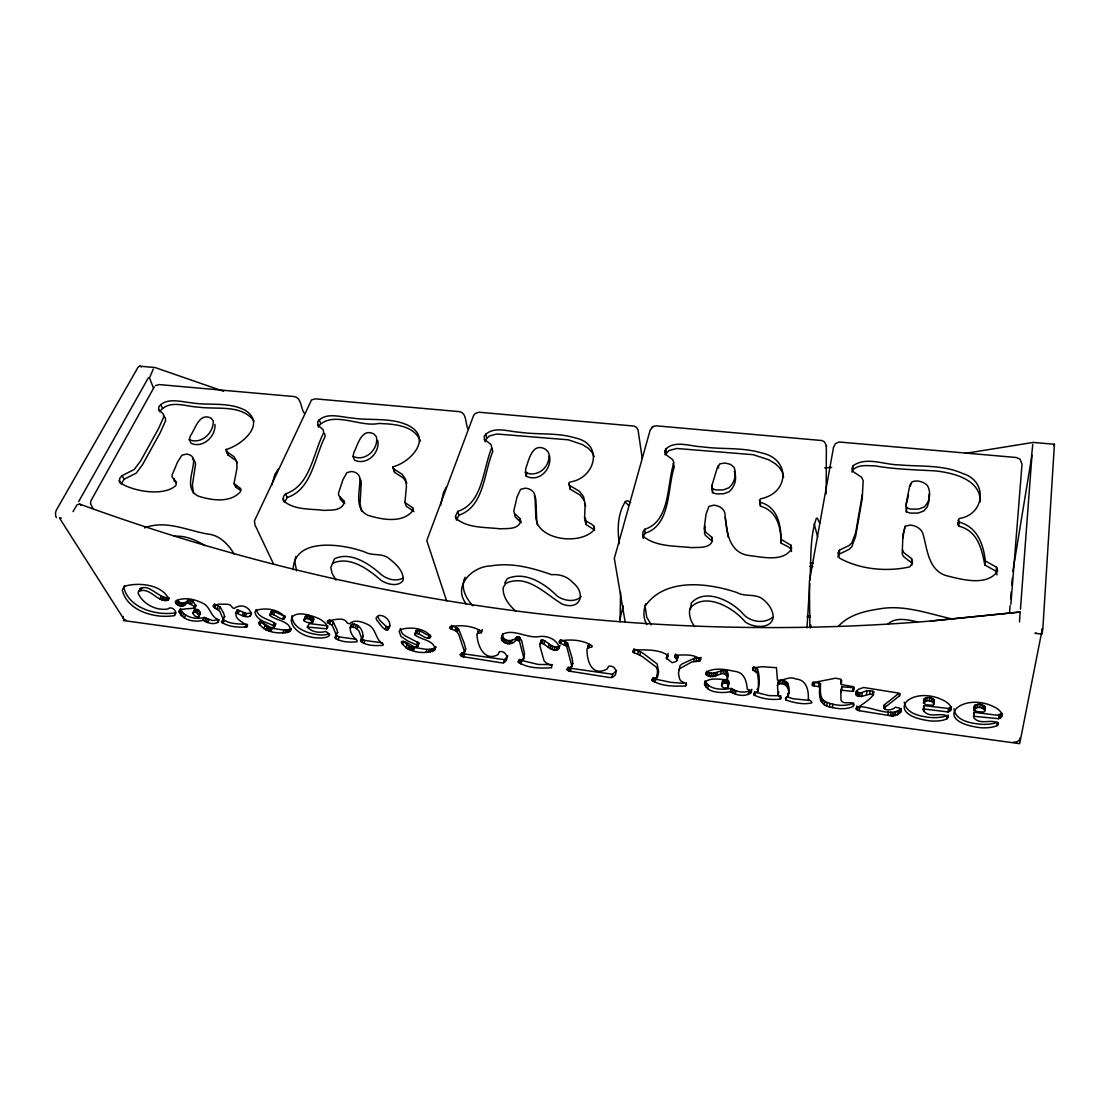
<?xml version="1.0" encoding="UTF-8"?>
<svg xmlns="http://www.w3.org/2000/svg" width="1110" height="1110" viewBox="0 0 1110 1110"><rect width="100%" height="100%" fill="white"/><g stroke="black" fill="none" stroke-linecap="round" stroke-linejoin="round"><path stroke-width="1.5" d="M826.173 493.853L826.367 445.693L824.522 441.919L821.983 440.545L656.274 425.824L653.179 426.462L650.155 430.125L614.316 558.413L625.138 621.891M223.374 619.658L219.794 611.221L214.521 607.767L213.175 605.644L218.961 604.131L227.703 604.27L230.2 604.922L232.878 608.044L234.363 608.322C249.639 597.888 261.391 626.886 236.43 612.887C233.613 619.061 244.297 622.585 247.502 626.276L247.128 626.9C238.858 627.566 228.355 627.094 221.445 622.03L224.706 616.771L223.554 613.011L219.988 606.809L215.881 604.867L214.521 607.767M826.353 446.872L826.367 445.693M837.814 556.929L839.424 554.057L839.479 550.144L849.122 545.482L851.856 542.873L855.699 532.62L862.331 494.533M853.437 691.141L853.715 686.757L841.394 684.592L840.672 679.167L835.511 678.21L812.326 682.789L812.423 685.55L819.915 686.896C818.597 694.971 819.582 705.225 829.35 706.848C837.037 708.888 845.764 709.887 853.188 706.446L853.992 705.127L853.146 703.546C849.552 701.048 843.725 705.003 840.991 700.368L840.839 691.058L841.838 686.812L853.951 687.728L853.437 691.141L852.549 691.35L841.297 690.212M841.269 692.473L841.838 686.812M318.473 427.253L317.626 421.758C325.535 411.644 340.936 417.193 351.606 417.957C370.74 421.009 391.552 416.874 409.396 425.99C432.72 438.838 409.978 462.579 393.051 466.755L393.342 468.614L402.139 474.303L405.594 479.409L406.468 486.416L404.914 502.386L412.656 507.811L412.573 510.988C402.167 523.573 381.715 519.619 367.882 515.276C353.743 508.644 360.223 491.036 359.876 478.993A12.529 9.019 -19.9 0 0 351.551 471.473L346.917 472.596L342.948 479.7L338.467 493.284L338.8 495.532L343.767 500.776L344.738 503.246M851.967 472.111L853.174 465.7C866.383 456.307 884.059 464.785 898.809 464.854C920.19 466.838 942.806 464.493 962.883 473.568C988.15 481.199 984.931 514.679 959.151 518.509L957.694 523.989L958.721 526.126C977.494 530.76 981.878 548.659 984.778 564.935L996.003 571.234L997.071 574.883M585.192 503.926L584.54 518.217L585.983 524.447L594.738 530.15M585.469 517.995L585.983 524.447M673.146 463.508L674.353 466.686C667.207 488.025 671.175 524.933 645.257 533.161L643.467 535.908L643.356 538.405L642.884 532.078L644.688 529.317C670.662 521.089 666.721 484.127 673.895 462.759L672.674 459.568L665.154 454.046L664.626 450.799C672.632 439.13 690.489 446.525 701.909 446.803C721.625 449.606 742.049 447.052 761.321 452.852C790.903 458.791 789.515 493.09 760.614 498.806L759.531 500.221L760.489 506.188C777.5 510.988 780.954 527.888 781.163 543.192L788.336 546.883L791.097 549.186L791.527 551.504M343.767 500.776L343.587 504.273C339.882 511.113 330.392 509.962 323.856 510.406C310.411 508.588 294.233 510.35 283.452 500.749L283.48 496.364L285.575 493.839C310.453 485.625 313.062 453.227 323.704 432.72L323.204 429.792L317.488 424.741M559.065 648.684L559.163 646.977C556.138 638.944 547.23 635.447 539.169 636.585C527.638 638.68 514.624 628.968 503.732 633.755C495.629 641.552 511.53 648.143 515.831 639.984L519.383 640.997L523.559 656.926L523.393 659.534L518.967 660.381L517.981 661.657C526.764 668.567 540.792 668.345 551.587 667.776L551.809 665.722L546.078 662.878L543.997 660.714L539.918 645.881L540.639 643.106C546.717 643.828 550.643 652.167 557.761 649.697L559.995 645.507L558.691 646.519C551.587 649.003 547.66 640.65 541.611 639.943L539.71 644.466M809.731 583.499L806.998 627.733M809.925 580.1C811.354 559.551 809.551 538.281 816.294 518.495L817.251 518.051L819.707 523.087M525.391 472.402L525.807 468.406C528.901 460.012 532.176 442.141 545.177 449.078L548.09 451.867C554.82 465.395 540.986 483.308 526.307 476.245L525.391 472.402C536.671 477.702 549.117 468.156 548.978 456.154M526.307 476.245L526.723 472.25M523.393 659.534L524.517 653.79L521.769 640.956L519.438 637.071L516.83 636.835C513.361 642.745 500.846 641.58 502.719 633.519M722.388 681.054L721.791 686.41L723.775 687.95L727.716 687.881L728.396 680.569L723.332 680.263L722.485 683.122M728.951 683.704L728.396 680.569M327.936 622.876L327.173 621.988L327.783 620.643C333.874 620.435 344.155 616.022 347.513 623.321L349.581 623.654C355.242 618.659 363.969 622.419 369.685 625.54C376.304 630.216 375.86 640.345 383.297 644.133L383.089 645.298C375.846 645.909 366.619 645.978 360.667 641.344L360.597 640.72C366.536 635.364 360.029 623.168 352.3 624.139L351.301 624.708C347.971 630.411 352.952 637.057 357.226 640.692L356.962 641.746C349.692 642.51 340.631 642.274 334.651 637.639L337.676 632.464L336.927 629.8L333.444 622.238L329.171 619.893L327.936 622.876L332.223 625.235L336.483 635.447M929.056 494.227L929.125 500.541L927.308 506.881L923.742 511.002L918.206 513.042L910.491 513.139L906.357 511.821L906.176 503.468L909.631 486.333L912.059 481.823C917.249 479.77 923.548 481.671 927.419 485.514C931.262 492.271 929.972 501.803 924.089 507.006L918.525 509.046L910.783 509.143L906.648 507.825L906.093 504.134M958.152 519.993L959.193 522.13C977.383 526.986 983.391 544.288 985.347 560.966L996.613 567.279L997.682 570.942C987.109 586.857 961.426 579.406 945.651 575.493C928.002 569.416 927.363 548.839 922.923 533.744A14.25 10.836 3.6 0 0 910.283 525.058L905.136 526.32L902.68 538.364M906.357 511.821L906.648 507.825M1019.812 743.034L1042.387 628.593A7.146 5.508 10.9 0 1 1042.054 629.994M351.204 626.012L351.301 624.708M910.38 486.222L910.575 483.53M1019.493 621.947L1020.104 612.026L930.624 621.059L1020.104 612.026M1020.451 609.196L1031.967 455.211M1032.772 444.43L1031.218 459.637L1012.847 571.414M706.182 674.491L706.029 672.369C714.299 667.221 725.371 669.413 734.432 671.273C744.38 672.23 746.503 681.013 747.294 689.088L751.109 690.808L751.165 692.598C745.24 697.274 736.443 695.457 730.449 691.71C722.527 693.459 704.045 693.112 705.03 681.97C711.288 677.155 719.71 679.611 726.939 679.722L727.369 679.334C731.448 660.311 713.688 678.779 706.917 671.217L706.182 674.491C712.551 682.081 726.412 665.695 727.369 679.334M911.907 565.198L911.532 558.594L903.693 552.544L902.486 549.95M1001.414 717.171L1001.692 713.661L997.085 715.201L974.025 712.301L973.858 717.823C980.269 725.621 991.591 718.323 998.265 723.345L997.071 725.676L993.644 726.842A27.611 14.083 7.1 0 1 980.879 727.771C928.418 721.209 963.161 689.643 995.892 707.833A20.424 10.406 7.1 0 1 1001.775 713.799L1001.414 717.171L998.667 718.711L973.276 716.228M1001.983 715.811L1002.177 713.466M1010.863 604.312L1022.019 464.271L1020.048 459.151L1016.247 457.5L839.063 441.988L835.4 443.639L833.513 447.441L809.398 581.404L809.856 627.552M997.071 725.676L997.363 722.18L993.936 723.359A27.57 14.097 7.1 0 1 981.184 724.289C971.139 723.318 955.53 721.014 954.003 708.749M998.001 724.969L998.195 722.638M998.667 718.711L998.958 715.201M1000.263 718.17L1000.54 714.66M1009.559 612.567L1010.114 605.699M1010.655 598.845L1011.21 591.991M1011.751 585.137L1012.306 578.268M984.681 711.121L984.806 706.376L980.199 703.976L974.691 705.35L973.858 709.803L976.717 711.496L983.751 712.079L984.681 711.121L984.806 706.376M777.458 685.411L778.152 695.096L781.065 698.065L780.316 699.092C771.589 700.063 761.765 698.995 753.94 694.929L754.078 693.375L757.63 691.683L758.366 689.574L758.421 680.444L757.464 673.257L752.913 670.038L752.608 667.97L761.918 666.708L776.459 667.693L777.458 680.125C783.161 681.346 789.363 675.588 795.703 678.973C806.637 679.625 808.801 690.378 808.288 699.314L811.59 701.617L811.701 702.908C803.404 704.836 794.011 702.796 786.005 700.021L785.38 698.315C792.901 694.111 786.615 680 778.096 684.412L777.458 685.411L778.721 681.068C788.641 677.322 791.125 689.796 787.614 696.65M984.501 709.887L981.975 707.972L982.294 704.462M983.557 708.804L983.876 705.294M777.916 683.788L778.068 682.067M973.858 709.803L977.48 707.445L977.799 703.934M981.975 707.972L979.88 707.486L980.199 703.976M620.018 621.683L620.601 592.324M973.706 715.797L974.025 712.301M974.372 708.846L974.691 705.35M974.386 710.899L974.192 706.293M975.579 708L975.898 704.489M946.858 718.905L947.912 716.561C941.294 711.621 930.18 718.794 923.825 711.108L923.173 709.512L924.658 709.068L948.079 711.954L950.687 710.414L950.882 707.042A20.077 10.309 8.1 0 0 944.86 701.09C911.338 682.955 880.091 714.882 931.151 721.014A27.126 13.958 8.1 0 0 943.569 720.071L946.858 718.905L947.218 715.437L943.944 716.616A27.084 13.972 8.1 0 1 931.54 717.573C921.411 716.63 906.218 714.202 904.248 702.13M948.079 711.954L948.453 708.485L951.048 706.931L950.687 710.414M947.732 718.184L947.982 715.881M948.093 717.393L948.342 715.076M949.605 711.399L949.966 707.93M951.187 709.04L951.423 706.723M728.16 675.255L727.633 676.42M934.065 704.392L934.218 699.702L929.597 697.316L924.297 698.689L923.451 703.102L926.309 704.794L933.205 705.35L934.218 699.702M690.545 609.196L691.225 603.174C704.85 587.301 731.879 600.954 743.131 613.927C750.027 621.988 764.11 624.167 772.463 617.354M933.829 703.171L931.276 701.27L931.665 697.802M932.858 702.103L933.246 698.62M923.451 703.102L926.864 700.743L927.266 697.274M931.276 701.27L929.209 700.785L929.597 697.316M923.895 702.158L924.297 698.689M923.173 709.512L923.978 705.627L948.453 708.485M923.575 709.082L923.978 705.627M923.825 711.108L924.089 708.804M925.032 701.298L925.435 697.843M958.721 526.126L959.193 522.13M312.382 622.807L313.728 618.894L312.923 617.715L308.316 615.537L306.596 615.537L305.195 616.966L304.126 620.865L307.082 622.419L312.382 622.807L313.728 618.894M900.765 712.009L901.195 708.582C890.164 718.323 870.823 705.724 857.933 706.723L857.433 710.109L859.265 710.691L892.038 715.992L897.643 714.701L900.765 712.009L901.264 710.553L900.168 708.277L895.312 707.167C892.565 710.636 881.34 711.746 884.42 704.753L898.822 693.403M883.962 708.152L899.6 695.734L899.905 693.445M897.643 714.701L898.073 711.288M899.488 713.439L899.919 710.025M440.628 505.272L443.459 492.604L446.331 487.068M893.661 716.005L894.105 712.606M895.409 715.631L895.853 712.232M890.317 715.52L890.761 712.12M892.038 715.992L892.482 712.592M705.35 526.265L704.462 532.856L705.336 535.325L712.107 541.069L711.746 537.212L704.961 531.454L704.087 528.984L706.071 514.138L708.929 506.396L713.896 505.175A13.445 10.337 -5.3 0 1 724.955 513.444C726.204 530.164 728.354 553.085 749.375 555.569C762.681 557.053 783.188 562.326 791.638 548.77L791 545.288L781.024 539.293C780.829 523.962 777.333 507.048 760.294 502.261L759.531 500.221M887.945 714.826L888.388 711.427M271.853 485.042L274.822 474.483L278.305 469.197M884.129 708.666L884.42 704.753M884.712 709.082L884.587 705.252M159.826 411.865L158.577 409.41L158.98 406.551C166.805 397.13 181.18 401.875 191.489 402.819C209.304 405.774 228.854 401.584 245.393 410.409C266.747 424.187 241.3 445.387 226.121 449.481L227.966 454.961L235.722 460.386L237.11 462.815M873.154 695.04L872.932 691.225L866.993 690.6L860.028 693.195L856.379 691.155L855.865 694.555L856.684 695.498L861.637 696.511C884.961 688.727 865.439 702.81 856.004 708.568L857.433 710.109M873.362 695.498L873.625 691.627M869.616 694.041L870.101 690.614M872.446 694.652L872.932 691.225M984.778 564.935L985.347 560.966M866.494 694.014L866.993 690.6M492.007 448.412L492.826 451.451C483.835 472.61 484.265 506.743 458.902 515.165L456.598 520.188L455.447 516.428L457.764 511.405C483.169 502.983 482.808 468.795 491.827 447.608L490.995 444.569L484.432 439.283L484.265 436.175C492.257 425.31 508.796 431.721 519.841 432.262C538.239 434.94 557.345 432.387 575.285 437.95C604.395 443.972 595.224 478.507 570.04 481.962L568.875 483.322L570.179 489.121L580.072 495.088L584.262 500.43M859.529 696.594L860.028 693.195M859.265 710.691L859.764 707.306M861.637 696.511L862.137 693.098M810.383 627.982L810.841 624.902M853.188 706.446L853.687 703.06C845.404 706.737 835.553 705.599 827.255 702.477C818.736 699.966 820.595 690.226 820.47 683.51L812.992 682.164L812.423 685.55M856.684 695.498L857.184 692.085M857.947 696.206L858.446 692.806M856.351 709.401L856.851 706.015M852.549 691.35L853.063 687.95M307.303 627.025L326.631 628.815L327.7 627.275L326.062 624.028A17.385 8.436 21.6 0 0 318.542 618.45C277.902 601.426 286.782 637.82 319.18 637.931A23.518 11.391 21.6 0 0 327.686 636.738L329.434 635.53L329.531 634.046L325.743 631.451C319.43 633.186 311.73 632.242 307.303 627.025L309.385 623.598L327.852 625.846L326.631 628.815M996.003 571.234L996.613 567.279M353.063 456.39L353.826 452.561C357.864 444.971 361.527 427.517 373.931 434.024L376.415 436.688C378.898 449.162 365.301 462.148 353.063 456.39L354.451 460.15C366.675 465.909 380.231 452.908 377.733 440.462M840.978 683.593L841.519 680.194L841.394 684.592M832.333 707.639L832.875 704.281M829.35 706.848L829.891 703.49M824.425 704.614L824.966 701.256M826.714 705.835L827.255 702.477M821.233 701.756L821.788 698.398M822.566 703.227L823.107 699.869M819.915 686.896L820.47 683.51M820.443 700.174L820.998 696.816M818.639 686.59L819.208 683.219M814.074 685.994L814.643 682.608M787.226 686.549L787.836 683.205M786.005 700.021L786.601 696.692L792.887 698.703L808.954 700.396M783.716 684.246L784.326 680.902M785.159 684.801L785.769 681.457M786.324 685.578L786.934 682.22M778.152 695.096L778.776 691.766M781.981 683.899L782.605 680.555M780.316 699.092L780.927 695.776L769.174 695.637L755.313 692.265L754.661 695.568M778.096 684.412L778.721 681.068M779.678 683.843L780.302 680.499M138.528 591.547L138.181 593.337C143.037 604.131 156.205 610.944 167.846 608.988C171.675 605.241 178.766 612.054 174.298 615.592C155.372 618.936 127.303 610.972 122.35 590.381A29.609 13.459 24.2 0 1 125.819 585.872C139.791 582.32 161.935 584.582 168.886 599.081L168.526 599.886C157.731 603.729 149.767 585.761 138.528 591.547C146.395 579.129 158.73 599.802 169.095 597.582L167.693 600.454M139.624 590.492L139.971 588.688M757.63 691.683C759.629 684.273 759.948 675.99 757.422 668.733L753.579 666.708L752.913 670.038M756.77 672.077L757.422 668.733M753.94 694.929L754.592 691.627M750.013 693.611L750.665 690.309C744.449 693.459 736.832 692.057 731.129 688.436C722.513 689.92 709.318 690.142 705.127 680.86L704.406 684.121M754.994 671.134L755.66 667.804M751.165 692.598L751.817 689.296M623.196 605.699L620.004 619.324M748.209 694.458L748.861 691.155M657.314 677.586L657.453 670.176L656.315 667.165L642.149 656.44L633.075 652.111L633.907 648.864L642.967 653.193L657.12 663.919L658.674 671.8L657.314 677.586L652.347 678.862L651.764 679.986C660.7 686.66 674.741 686.327 685.633 685.966L686.507 684.745L685.591 683.441L680.596 680.749L679.542 678.682L678.474 673.617L679.223 668.928L691.835 661.921L699.591 661.144L700.493 659.784C694.61 653.596 683.08 654.997 675.13 655.288L674.811 657.245L677.35 659.881L675.948 661.532L672.244 662.712L666.277 658.036L668.22 653.512M906.842 502.802L908.41 495.018M1053.987 445.831L1054.431 444.25L1033.174 442.432L965.353 453.352M735.306 694.18L735.986 690.906M730.449 691.71L731.129 688.436M732.156 692.529L732.836 689.255M733.627 693.445L734.307 690.17M727.716 687.881L728.41 684.606L727.397 685.05M728.271 686.993L729.048 682.359M721.445 685.369L722.638 683.552L725.815 683.149L726.509 679.861M727.716 683.857L726.967 683.427L727.661 680.139M722.638 683.552L723.332 680.263M724.858 673.784L725.565 670.482M724.081 683.122L724.774 679.833M726.19 674.797L726.884 671.494M720.737 673.381L721.431 670.079M722.985 673.257L723.692 669.954M716.588 675.671L717.296 672.383M295.801 556.554L294.747 561.41L296.62 570.831M712.773 676.642L713.48 673.354M714.715 676.351L715.423 673.062M706.029 687.173L706.751 683.913M708.832 676.129L709.554 672.854M707.694 688.616L708.416 685.356M710.747 676.559L711.454 673.27M704.892 685.633L705.613 682.372M707.264 675.421L707.986 672.133M291.972 615.648C291.999 628.815 309.399 634.115 320.401 634.976A23.477 11.419 21.6 0 0 328.879 633.768M700.327 660.63L701.062 657.328M698.176 661.407L698.912 658.105L700.341 657.855L699.591 661.144M693.708 661.532L694.458 658.244L698.912 658.105M695.942 661.435L696.692 658.133M685.633 685.966L686.382 682.733M675.532 657.98L676.309 654.706L678.113 656.593L677.044 660.644M677.058 659.201L677.835 655.927M734.279 471.264C737.331 478.23 734.792 487.04 729.006 491.813L723.581 493.784L716.297 493.881L712.537 492.632L712.537 488.469M674.811 657.245L675.588 653.97M712.037 485.181L717.143 468.142L719.877 463.813L725.26 463.037L730.616 464.41L734.001 467.324C737.068 474.275 734.515 483.114 728.715 487.887L723.262 489.857L715.964 489.968L712.19 488.719L712.037 485.181L712.384 489.108M667.054 659.229L667.832 655.968L667.068 654.761M654.969 682.442L655.76 679.223L653.013 677.655L652.222 680.86M656.399 678.099L657.175 674.866M653.29 681.679L654.081 678.474M540.889 640.387L540.875 642.718M189.297 439.657L190.365 435.994C195.194 429.126 199.217 412.101 211.108 418.179L213.203 420.718C214.119 432.678 201.146 444.902 189.297 439.657L191.114 443.334C202.95 448.593 215.881 436.355 214.951 424.422M639.832 655.136L640.664 651.889M637.667 654.234L638.5 650.987M634.074 652.902L634.906 649.655M571.886 666.486L566.655 646.214L559.482 642.815L560.425 639.624L567.571 643.023L572.011 657.869L572.788 663.322L571.886 666.486L566.669 669.233L568.681 671.023L609.751 677.544L611.818 677.461L612.651 674.269L616.619 670.385M905.136 526.32L902.957 534.409L902.208 553.89L903.415 556.471L911.213 562.52M645.881 603.59C643.287 610.347 642.995 618.214 646.825 624.569M611.818 677.461C619.241 675.088 615.842 664.585 608.738 666.277L606.934 669.205C591.81 676.878 586.788 661.283 587.024 648.823L588.688 647.699L589.59 644.48L587.925 645.618M587.537 648.073L588.439 644.868M570.276 671.494L571.178 668.345L612.651 674.269M567.307 670.204L568.209 667.054L571.178 668.345M568.681 671.023L569.583 667.873M571.067 667.332L572.788 663.322M566.655 646.214L567.571 643.023M400.252 628.454L402.167 633.421L404.997 635.766L418.817 642.94C417.346 653.693 407.065 639.527 401.57 641.497L401.32 642.079C407.051 652.611 424.991 655.136 434.801 649.794L435.175 648.531C432.775 639.568 420.759 639.984 414.779 634.656L416.25 630.577C421.439 629.564 425.213 635.752 430.5 635.253L429.404 638.319C424.117 638.805 420.329 632.631 415.14 633.63L414.752 634.074M564.269 644.924L565.198 641.733M565.712 645.507L566.641 642.315M557.761 649.697L558.691 646.519M560.619 643.578L561.563 640.401M554.043 649.891L554.986 646.728M556.11 649.988L557.04 646.825M550.158 648.712L551.101 645.534M552.003 649.461L552.946 646.284M548.354 647.574L549.297 644.41M543.858 643.786L544.816 640.623M540.639 643.106L541.611 639.943M541.874 643.092L542.846 639.929M519.397 663.28L520.368 660.173L538.294 664.46L552.502 664.64M520.798 664.016L521.755 660.894M522.768 660.02L524.364 656.412M518.453 662.49L519.424 659.382M518.453 640.22L519.438 637.071M519.383 640.997L520.368 637.848M515.831 639.984L516.83 636.835M517.288 639.846L518.273 636.696M464.604 652.028L458.818 634.559L456.501 631.202L450.327 628.565L451.409 625.457L458.527 628.801L464.313 643.536L465.645 648.962L464.604 652.028L459.97 654.789L462.065 656.565L501.609 662.85L503.552 662.767L504.537 659.673L507.853 655.788M511.155 643.398L512.14 640.262M507.478 643.786L508.477 640.664M509.351 643.814L510.35 640.678M503.676 642.371L504.675 639.235M505.452 643.3L506.465 640.165M501.373 638.236L502.386 635.1M501.553 639.748L502.566 636.613M502.303 641.15L503.316 638.014M503.552 662.767C510.364 659.77 505.882 650.127 499.417 651.653L498.043 654.581C484.501 662.24 477.231 645.59 476.995 634.407L479.506 630.161L478.049 631.299M478.452 633.283L481.324 632.672L482.364 629.55M226.232 451.27L234.002 456.696L236.791 461.552L236.971 468.267L234.002 483.53L240.801 488.691L240.426 491.73C230.2 503.357 211.08 500.374 197.844 495.948C184.746 488.927 193.168 472.471 193.639 461.274A12.279 8.311 -23.9 0 0 186.48 454.087L181.984 455.183L177.586 461.982L172.092 474.997L172.203 477.147L176.407 482.142L175.907 485.486C163.683 496.947 131.882 491.314 119.408 482.267L119.838 478.077L122.058 475.649L134.255 469.474L140.665 460.858L158.452 428.779L163.725 417.041L163.517 414.238L158.577 409.41M477.397 633.671L478.452 630.549M463.619 657.037L464.66 653.97L504.537 659.673M460.678 655.746L461.718 652.694L464.66 653.97M462.065 656.565L463.106 653.499M463.925 652.888L465.645 648.962M456.501 631.202L457.57 628.107M457.459 631.909L458.527 628.801M455.058 630.633L456.141 627.525M451.479 629.328L452.561 626.22M433.816 650.848L435.883 646.755L434.801 649.794M430.389 652.208L431.471 649.17L434.884 647.81M432.192 651.695L433.275 648.656M425.879 652.458L426.962 649.433L431.471 649.17M428.293 652.472L429.362 649.433M427.974 638.278L429.07 635.211M417.748 646.547L416.611 644.896L417.721 641.857M417.36 646.922L418.817 642.94M410.894 650.169L411.99 647.158L426.962 649.433M416.819 633.394L417.929 630.341M412.434 650.293L413.531 647.269M418.775 633.99L419.885 630.938M413.531 650.391L414.627 647.352M407.911 649.253L409.007 646.242L403.513 641.413L402.403 644.438M409.271 649.822L410.367 646.811L411.99 647.158M414.779 634.656L416.25 630.577M415.862 633.38L416.971 630.327M406.01 647.99L407.12 644.965M386.585 630.258L387.667 629.967C393.772 623.986 385.794 614.08 378.357 615.578L376.123 617.826L376.526 619.824L382.631 627.552L386.585 630.258L387.737 627.219L389.887 625.776M387.667 629.967L388.819 626.928M385.073 629.509L386.225 626.47L379.953 620.518L377.691 616.771M179.112 611.374L180.153 609.723C188.159 607.586 204.615 610.084 186.813 602.744C184.607 607.503 176.837 606.879 175.283 602.064L175.657 601.107C184.426 596.361 195.887 599.469 204.254 603.993C210.553 607.919 211.08 617.562 218.628 619.671L218.503 621.725C213.98 625.527 207.473 622.724 202.894 620.282C194.736 622.682 182.082 620.254 179.112 611.374L180.486 608.516C183.441 617.396 196.095 619.838 204.24 617.424L212.551 620.559L218.892 619.699L217.56 622.571M195.887 605.88L192.974 601.12L189.838 599.705L187.021 601.107L184.801 605.047M361.666 642.51L362.831 639.527L361.763 637.723L360.597 640.72M363.608 643.467L364.774 640.47L382.353 642.815M360.667 641.344L361.832 638.361M361.624 639.86L363.123 636.21M361.957 639.207L358.918 630.91L355.436 627.76L356.615 624.763M357.198 628.87L358.391 625.86M236.846 610.528L237.762 609.973L246.725 613.539L251.595 612.9L250.291 615.814M350.108 627.705L353.105 627.164L354.298 624.167M678.113 656.593L676.712 658.258M351.107 627.136L352.3 624.139M338.064 639.915L339.244 636.946L356.227 639.263M335.803 638.861L336.996 635.891L335.844 634.67M332.695 563.117L334.415 558.871C349.539 551.309 367.965 562.895 379.342 572.954C385.434 578.879 395.701 582.389 403.471 577.824M332.223 625.235L333.444 622.238M329.448 623.723L330.669 620.74M465.104 577.269C460.109 587.162 465.95 598.54 472.957 605.824M312.493 621.864L310.411 619.685L311.646 616.702M311.674 620.698L312.923 617.715M304.126 620.865L304.32 619.089L307.068 618.506L308.316 615.537M307.068 618.506L308.816 618.922L310.065 615.939M303.946 619.935L305.569 616.119M305.347 618.52L306.596 615.537M288.545 632.228L291.153 628.454L289.904 631.382C279.845 634.698 264.471 632.755 258.533 622.89L259.282 622.016C264.041 621.35 270.882 630.674 274.281 626.65L275.558 623.723C269.425 618.908 258.214 618.437 256.243 609.473M285.034 633.019L286.283 630.105L289.793 629.301M286.949 632.755L288.198 629.828M282.8 633.033L284.063 630.119L286.283 630.105M282.648 618.95L283.924 616.008L285.242 616.036L283.966 618.978C279.47 620.199 272.699 611.221 269.897 615.439C275.988 620.795 289.724 620.559 290.667 630.341L289.904 631.382M274.101 627.594L275.558 623.723M268.592 630.855L269.869 627.955L284.063 630.119M270.035 630.979L271.312 628.066M274.281 626.65L273.115 625.582L274.378 622.654M271.062 631.049L272.339 628.135M273.421 627.774L275.668 624.292M192.765 613.317L193.986 612.096L197.08 612.748L198.995 615.759L198.468 617.091L194.874 616.161L192.765 613.317L194.486 609.667L198.44 609.862L200.355 612.887L199.009 616.633M194.486 609.667L194.444 611.457M265.692 629.967L266.969 627.053L260.142 620.851L258.852 623.778M273.49 614.76L274.78 611.818L283.924 616.008M267.038 630.522L268.301 627.608L269.869 627.955M263.75 628.718L265.026 625.804M269.786 614.857L271.367 611.471L274.78 611.818M269.897 615.439L271.367 611.471M270.701 614.177L272.005 611.221M271.589 614.177L272.88 611.235M259.879 625.221L261.169 622.308M246.24 627.303L247.544 624.417C239.399 623.848 229.409 624.458 222.777 619.158M244.894 627.441L246.198 624.542M243.7 616.133L245.019 613.219M245.421 616.452L246.725 613.539M242.16 615.648L243.478 612.734M235.514 613.442L237.027 610.042M236.43 612.887L237.762 609.973M238.067 613.553L239.399 610.639M853.174 465.7L852.064 468.101L852.966 471.486L861.554 477.272L863.192 480.602L862.206 498.515L855.588 536.56L851.758 546.8L849.025 549.408L839.424 554.057M222.874 623.431L224.206 620.559M222.014 622.765L223.332 619.893M216.825 608.807L218.184 605.907M218.642 609.709L219.988 606.809M206.113 621.905L207.459 619.033M213.314 606.615L214.66 603.715M207.736 622.585L209.082 619.713M202.894 620.282L204.24 617.424M204.573 621.045L205.919 618.173M899.6 695.734L899.364 693.583L897.629 692.931L863.649 687.492L858.529 689.227L856.393 691.363L855.865 694.555M198.412 614.454L199.772 611.582M198.468 617.091L200.355 612.887M193.986 612.096L195.36 609.223M195.304 612.082L196.678 609.21M196.317 612.332L197.677 609.459M197.08 612.748L198.44 609.862M194.347 607.614L195.721 604.728M194.514 608.752L196.026 605.491M190.115 603.049L191.503 600.177M184.288 617.757L185.661 614.898M191.6 604.006L192.974 601.12M180.75 614.926L182.123 612.068M186.813 602.744L188.214 599.872M188.45 602.577L189.838 599.705M182.345 616.383L183.719 613.539M180.819 606.018L182.22 603.146L186.175 602.175M179.182 612.359L180.569 609.501M182.387 606.06L183.774 603.188M179.653 613.469L181.041 610.611M183.705 605.741L185.093 602.869M177.669 604.992L179.057 602.119L176.989 600.246L175.588 603.119M174.298 615.592L175.685 612.748C156.774 616.133 128.704 608.141 123.82 587.537A29.568 13.487 24.2 0 1 124.542 585.65M179.182 605.644L180.583 602.785L182.22 603.146M176.421 604.117L177.808 601.259M166.333 600.746L167.749 597.874M162.92 600.33L164.335 597.471M164.585 600.677L166 597.804M159.923 598.942L161.339 596.084M161.422 599.788L162.837 596.93M139.208 590.936L140.651 588.092M140.193 590.575L141.65 587.717M665.126 454.739L668.858 450.577L676.725 448.482L753.191 454.698L768.814 459.79L775.113 463.578L779.525 467.643L782.356 472.222L783.591 477.328M154.262 386.96L90.992 500.665L90.507 503.621L92.935 508.505M839.479 550.144L837.87 553.016L839.396 558.053C859.959 569.527 887.043 572.038 909.825 566.863L912.573 562.617L911.532 558.594M73.024 511.627L76.992 504.856L79.559 504.037C350.843 603.146 643.065 644.91 931.11 621.003M78.699 501.526L148.31 377.858M153.236 369.089L149.517 377.927L153.416 388.014M504.717 582.93L507.353 578.643C524.961 570.72 544.996 583.638 557.192 596.125C563.908 600.704 575.091 602.896 581.224 596.417M645.368 605.769C665.306 577.505 708.222 582.833 736.915 592.546C745.157 597.222 755.591 593.101 763.125 599.4C768.481 603.701 772.851 609.737 773.226 616.799C771.922 629.62 752.941 627.844 745.171 621.864C733.46 607.628 705.28 591.339 690.073 608.1C688.311 614.649 690.725 621.392 694.707 626.609M485.278 440.018L489.219 436.022L496.85 433.996L568.403 439.824L582.639 444.666L588.203 448.287L591.963 452.172L594.169 456.557M957.694 523.989L958.679 522.519M319.083 425.519C333.86 410.769 360.5 427.489 378.69 423.465C393.342 424.034 414.308 425.005 420.371 441.156M873.071 693.07L873.847 692.071M481.324 632.672L481.601 631.59C473.262 625.624 459.485 624.514 449.786 627.025L450.327 628.565M160.853 410.228C170.427 399.503 186.882 406.843 199.078 407.19C217.033 409.687 241.522 404.123 254.01 420.981M324.661 433.552L325.161 436.48C314.56 456.959 312.021 489.316 287.185 497.53L284.548 502.344L282.925 498.654M838.397 626.317C848.512 614.995 864.26 611.194 878.718 609.015C904.178 604.215 928.515 613.872 952.685 619.061M163.545 415.834L165.376 417.915L165.584 420.718L160.339 432.456L142.635 464.493L136.252 473.11L124.098 479.27L121.17 483.877L119.103 480.269M666.277 658.036L668.178 655.621C658.979 648.864 644.549 649.974 633.435 649.947L633.075 652.111M336.913 633.283L337.676 632.464M984.057 708.568L984.986 707.597M787.448 694.083L788.225 693.32M418.845 643.509L417.693 644.077M887.861 624.167C895.701 616.591 908.146 619.893 917.582 621.919M200.369 613.761L198.718 614.246M853.063 469.71C858.904 464.119 867.784 465.881 875.055 465.867C894.951 469.35 915.139 469.766 935.244 470.89C953.032 472.763 980.824 479.367 980.255 501.887M756.964 689.352L758.269 688.38M651.778 427.433L653.179 426.462M155.456 385.656L159.077 384.573L294.192 396.561C301.656 397.755 300.671 408.411 304.223 413.17M223.734 617.354L224.706 616.771M283.966 618.978L285.145 617.285C278.638 609.112 265.082 607.309 255.786 610.5L254.939 612.401C256.812 620.559 266.719 622.169 273.115 625.582M144.577 527.916C165.862 519.563 187.312 530.622 207.986 534.09C219.489 535.02 228.591 544.608 234.182 554.07M429.404 638.319L430.958 636.613C424.422 627.747 410.117 626.678 400.349 629.578L399.114 631.507L401.029 636.46L408.147 641.178L416.611 644.896M694.458 658.244L682.206 663.877L679.986 665.653L679.237 670.357M588.688 647.699L591.796 647.102L592.227 646.006C583.61 639.748 569.263 638.874 559.093 641.261L559.482 642.815M1019.438 743.644L123.321 620.532M312.021 619.935L313.617 619.824M824.744 467.865L831.654 467.407M173.965 536.296C185.037 535.256 195.749 539.96 205.017 545.593M926.864 700.743L929.209 700.785M977.48 707.445L979.88 707.486M683.385 683.274L671.009 682.372L655.76 679.223M139.804 366.217L154.998 367.521L223.568 391.275M810.258 562.937L813.283 563.269M809.828 566.308L812.853 566.641M807.303 615.911L810.258 616.272L810.383 617.146L807.428 616.785M807.345 616.994L810.272 617.354M725.815 683.149L726.967 683.427M353.105 627.164L355.436 627.76M266.969 627.053L268.301 627.608M409.007 646.242L410.367 646.811M179.057 602.119L180.583 602.785M336.996 635.891L339.244 636.946M308.816 618.922L310.411 619.685M240.815 490.384L235.75 487.207L234.002 483.53M386.225 626.47L387.737 627.219M362.831 639.527L364.774 640.47M630.716 502.497L627.858 500.832L625.721 501.151C617.451 513.264 617.243 529.637 619.352 543.733M79.559 504.037L81.072 505.383M393.342 468.614L394.647 472.374L403.402 478.063L406.857 483.169M585.22 520.632L591.63 524.156L594.016 526.334L594.502 528.873M515.748 611.194C509.101 605.13 502.622 597.166 503.163 587.648L505.799 583.361C527.444 573.343 545.468 594.433 562.381 604.145C580.391 610.888 586.552 593.406 572.843 582.57C567.487 576.548 559.579 573.981 551.684 574.716C532.259 567.848 511.668 562.312 490.939 565.92C472.166 566.211 452.034 586.399 466.464 604.131M625.069 501.914L628.662 505.494M413.919 511.543L406.204 506.118L404.914 502.386M514.749 514.735L515.331 517.093L521.145 522.588L520.188 518.8L514.36 513.306L513.777 510.947L517.121 496.739L520.576 489.33L525.377 488.164A12.904 9.713 -13.8 0 1 534.978 496.045L535.894 518.231L537.559 525.308M176.129 482.878L174.103 480.796L174.006 478.632M344.364 503.468L340.271 499.25L339.938 497.002M651.279 624.888L646.728 617.188L645.146 606.282M416.333 632.187L415.862 631.021M336.039 580.128L332.14 573.454L330.808 567.626L332.528 563.394C349.442 555.375 368.631 569.347 381.049 580.336C387.14 584.332 398.018 587.301 403.096 580.516C404.109 571.123 395.604 563.644 388.847 558.399C381.854 552.738 372.46 556.235 364.899 552.058C344.405 544.33 293.942 536.061 293.137 569.777M59.468 517.968L123.432 618.478M122.058 475.649L124.098 479.27M160.659 404.498L162.518 408.189M273.573 564.046L254.981 524.961L254.44 520.895L311.522 399.961L315.24 398.837L459.318 411.63C467.005 412.823 465.187 423.742 467.962 428.821M537.032 523.143C545.634 541.458 581.959 543.997 594.266 529.664L594.016 526.334M226.121 449.481L227.966 454.961M642.773 534.576L643.828 536.879C657.217 547.077 675.546 545.718 691.475 547.66C698.176 547.022 709.235 548.964 712.329 541.056L711.746 537.212M285.575 493.839L287.185 497.53M923.575 706.057L924.228 707.653M319.18 419.635L320.637 423.396M973.595 712.731L974.192 714.327M361.624 511.238L360.056 503.912L361.263 482.725A12.501 9.005 -19.9 0 0 360.112 478.882M455.447 516.428L456.224 518.634C468.254 528.527 485.445 526.959 500.069 528.832C506.701 528.291 516.913 529.831 520.354 522.463L520.188 518.8M393.051 466.755L394.647 472.374M412.656 507.811L413.503 510.295M446.622 600.926L426.781 540.542L473.595 415.529L475.288 413.406L479.104 412.24L634.004 426.06L636.474 427.392L638.056 429.972L642.232 458.486M457.764 511.405L458.902 515.165M814.13 523.809L817.751 537.185M193.515 493.45L192.377 485.195L195.471 464.937A12.238 8.311 -23.9 0 0 192.405 458.999M568.875 483.322L569.388 485.278L579.309 491.244L583.513 496.586L585.608 506.299M569.666 487.179L570.179 489.121M484.432 439.283L485.112 441.849M485.694 433.954L486.707 437.812M1054.431 444.25L1042.887 627.982L1042.026 634.115L1034.922 633.283A7.146 5.508 10.9 0 0 1036.768 633.31M725.26 517.343L728.216 537.143M644.688 529.317L645.257 533.161M665.903 448.495L666.388 452.436M712.19 488.719L712.537 492.632M718.309 465.465L718.531 468.087M235.57 485.001L235.75 487.207M760.294 502.261L760.489 506.188M781.024 539.293L781.163 543.192M536.81 522.019L535.88 499.861A12.862 9.699 -13.8 0 0 534.243 495.837M791 545.288L791.097 549.186M1020.173 737.803A6.438 5.203 14.6 0 1 1013.43 742.16M126.04 620.157A5.342 3.802 -29.1 0 1 123.21 616.452M61.3 518.19A5.841 3.885 -27.4 0 1 60.106 517.898M56.388 517.607A5.633 3.288 -82.7 0 1 56.582 509.712L137.751 367.771A5.245 2.817 -87.1 0 1 141.178 366.924"/></g></svg>
